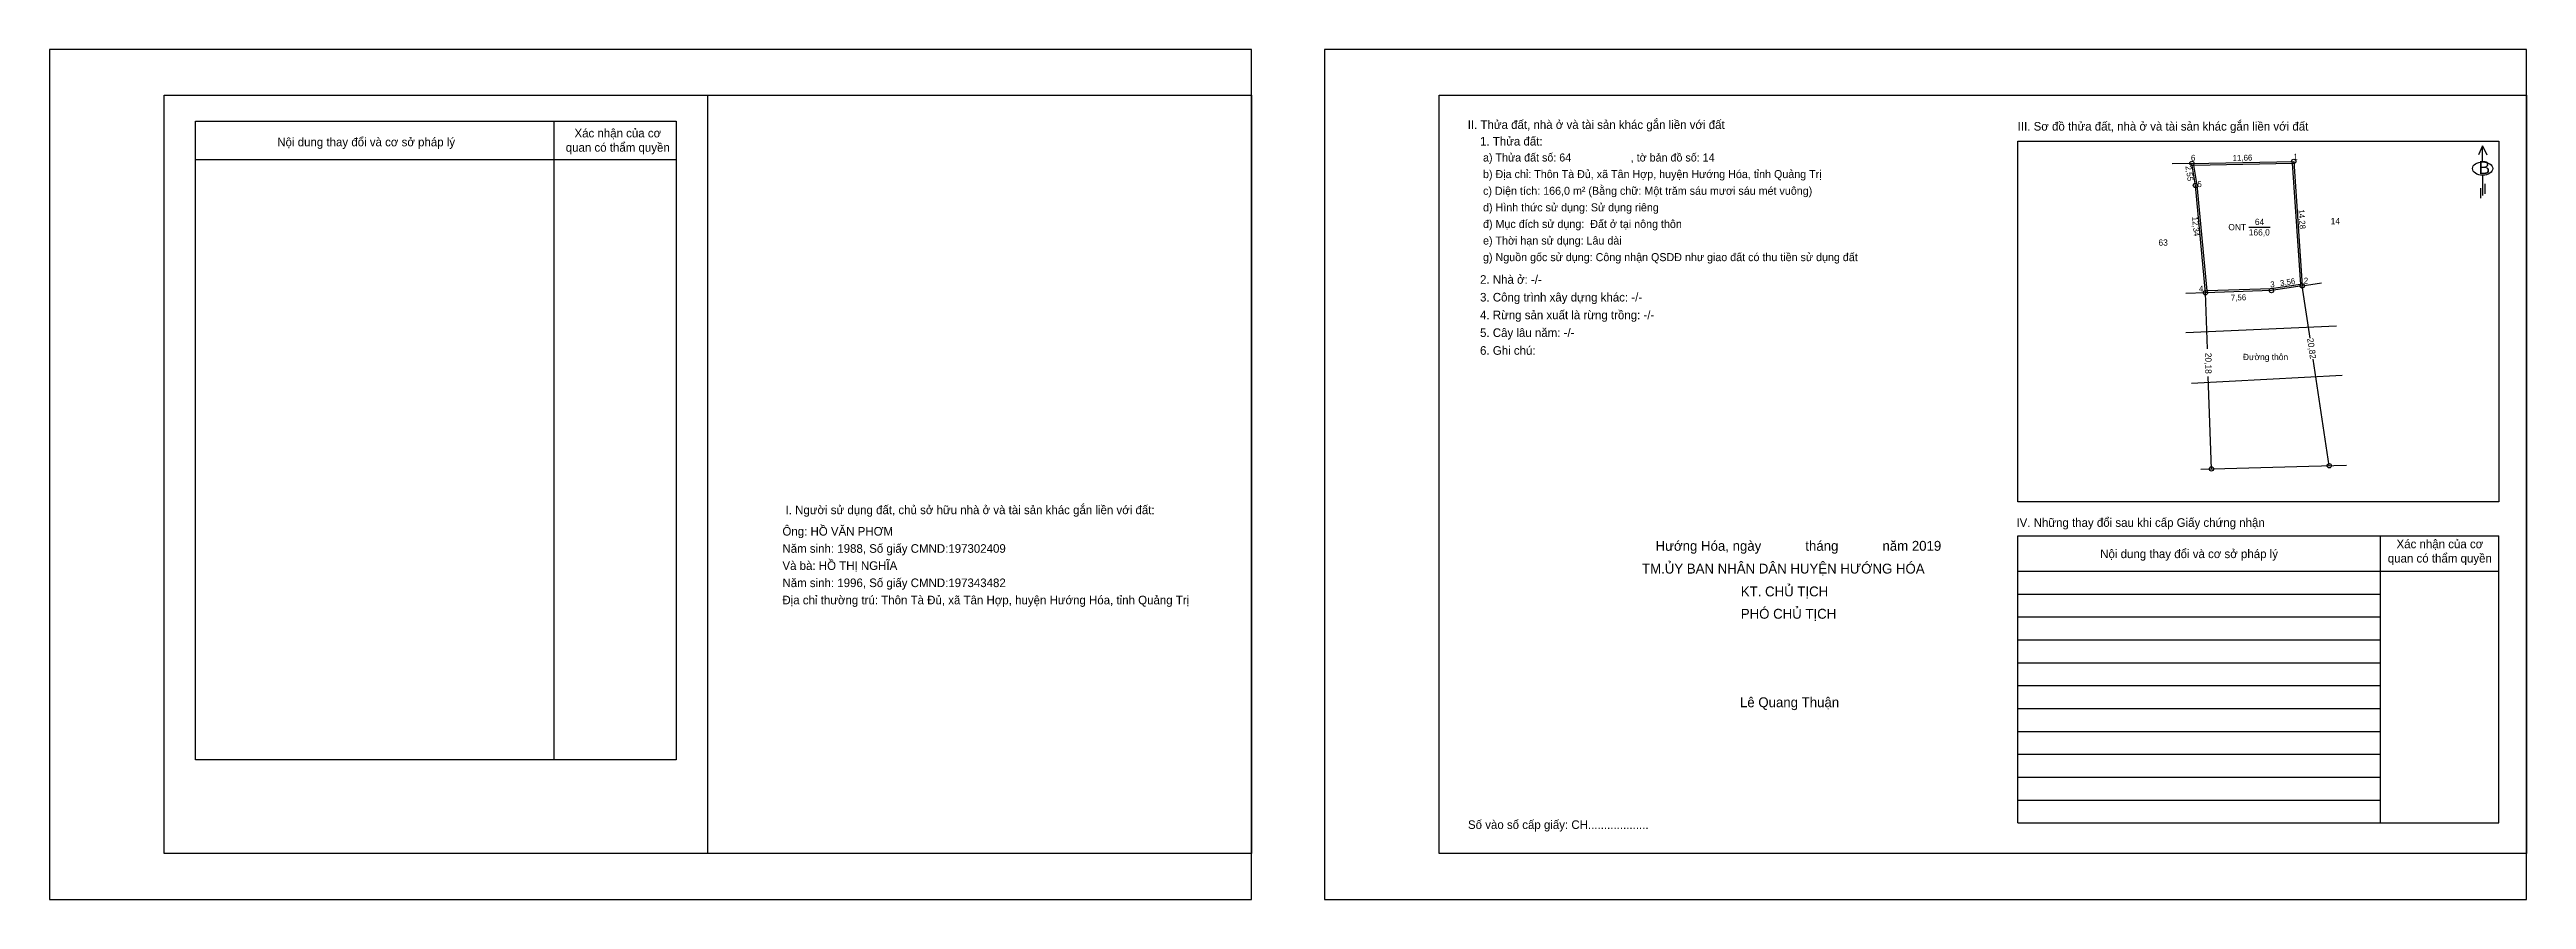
# Model space of a CAD drawing. Extents: x 553623 to 553907, y 1840382 to 1840479.
import ezdxf

# ---------------------------------------------------------------- set-up
doc = ezdxf.new("R2010")
doc.units = 0
for name, color, linetype in [('CanhThua', 7, 'Continuous'), ('ChieuDaiCanhThua', 7, 'Continuous'), ('Khung', 7, 'Continuous'), ('KhungInTrang1', 7, 'Continuous'), ('KhungInTrang2', 7, 'Continuous'), ('Level 1', 7, 'Continuous'), ('Level 2', 7, 'Continuous'), ('Level 22', 7, 'Continuous'), ('Level 23', 7, 'Continuous'), ('MocDinhThua', 7, 'Continuous'), ('NhanDiaChinhThua', 7, 'Continuous'), ('NhanTuCan', 7, 'Continuous'), ('ON', 7, 'Continuous'), ('RauThua', 7, 'Continuous'), ('SoHieuDinhThua', 7, 'Continuous'), ('Template', 7, 'Continuous'), ('ThongTin', 7, 'Continuous')]:
    doc.layers.add(name, color=color, linetype=linetype)

msp = doc.modelspace()

# ---------------------------------------------------------------- linework, layer by layer
at = {"layer": 'CanhThua'}
for p, q in [((553868.71, 1840466.24), (553880.37, 1840466.47)), ((553869.11, 1840463.72), (553868.71, 1840466.24)), ((553880.37, 1840466.47), (553881.34, 1840452.22)), ((553870.26, 1840451.43), (553869.11, 1840463.72)), ((553877.82, 1840451.69), (553870.26, 1840451.43)), ((553881.34, 1840452.22), (553877.82, 1840451.69))]:
    msp.add_line(p, q, dxfattribs=at)
at = {"layer": 'Khung'}
for p, q in [((553782.51, 1840474.04), (553907.02, 1840474.04)), ((553782.51, 1840387.21), (553782.51, 1840474.04)), ((553848.79, 1840427.48), (553848.79, 1840468.8)), ((553848.79, 1840468.8), (553903.84, 1840468.8)), ((553903.84, 1840468.8), (553903.84, 1840427.48)), ((553903.84, 1840427.48), (553848.79, 1840427.48))]:
    msp.add_line(p, q, dxfattribs=at)
msp.add_lwpolyline([(553761.02, 1840387.21), (553636.51, 1840387.21), (553636.51, 1840474.04), (553761.02, 1840474.04)], close=True, dxfattribs=at)
for points in [[(553698.76, 1840474.04), (553698.76, 1840387.21)], [(553907.02, 1840474.04), (553907.02, 1840387.21), (553782.51, 1840387.21)]]:
    msp.add_lwpolyline(points, dxfattribs=at)
at = {"layer": 'KhungInTrang1'}
msp.add_lwpolyline([(553623.4, 1840479.28), (553623.4, 1840381.97), (553761.02, 1840381.97), (553761.02, 1840479.28)], close=True, dxfattribs=at)
at = {"layer": 'KhungInTrang2'}
msp.add_lwpolyline([(553769.4, 1840479.28), (553769.4, 1840381.97), (553907.02, 1840381.97), (553907.02, 1840479.28)], close=True, dxfattribs=at)
at = {"layer": 'Level 1'}
for p, q in [((553870.48, 1840445.03), (553870.26, 1840451.43)), ((553882.24, 1840446.24), (553881.34, 1840452.22)), ((553870.95, 1840431.26), (553870.59, 1840441.83)), ((553884.44, 1840431.63), (553882.61, 1840443.81))]:
    msp.add_line(p, q, dxfattribs=at)
at = {"layer": 'Level 2'}
msp.add_lwpolyline([(553881.13, 1840452.39), (553877.8, 1840451.89), (553870.44, 1840451.64), (553869.31, 1840463.75), (553868.94, 1840466.04), (553880.18, 1840466.27)], close=True, dxfattribs=at)
at = {"layer": 'Level 22'}
for points in [[(553868.01, 1840446.87), (553885.28, 1840447.66)], [(553868.65, 1840441.08), (553885.93, 1840442.01)]]:
    msp.add_lwpolyline(points, dxfattribs=at)
at = {"layer": 'Level 23'}
msp.add_line((553882.1, 1840431.57), (553886.4, 1840431.69), dxfattribs=at)
msp.add_lwpolyline([(553869.72, 1840431.22), (553882.1, 1840431.57)], dxfattribs=at)
at = {"layer": 'MocDinhThua'}
for centre in [(553868.71, 1840466.24), (553880.37, 1840466.47), (553869.11, 1840463.72), (553870.26, 1840451.43), (553877.82, 1840451.69), (553881.34, 1840452.22), (553870.95, 1840431.26), (553884.44, 1840431.63)]:
    msp.add_circle(centre, 0.25, dxfattribs=at)
at = {"layer": 'NhanDiaChinhThua'}
msp.add_line((553875.22, 1840458.95), (553877.68, 1840458.95), dxfattribs=at)
at = {"layer": 'ON'}
for p, q in [((553640.11, 1840471.09), (553695.16, 1840471.09)), ((553640.11, 1840397.95), (553640.11, 1840471.09)), ((553695.16, 1840471.09), (553695.16, 1840397.95)), ((553640.11, 1840466.7), (553695.16, 1840466.7)), ((553848.79, 1840423.6), (553903.84, 1840423.6)), ((553890.25, 1840423.6), (553890.25, 1840390.73)), ((553848.79, 1840419.56), (553903.84, 1840419.56)), ((553848.79, 1840416.94), (553890.25, 1840416.94)), ((553848.79, 1840414.31), (553890.25, 1840414.31)), ((553848.79, 1840411.69), (553890.25, 1840411.69)), ((553848.79, 1840409.07), (553890.25, 1840409.07)), ((553848.79, 1840406.45), (553890.25, 1840406.45)), ((553848.79, 1840403.83), (553890.25, 1840403.83)), ((553848.79, 1840401.21), (553890.25, 1840401.21)), ((553848.79, 1840398.59), (553890.25, 1840398.59)), ((553848.79, 1840395.97), (553890.25, 1840395.97)), ((553848.79, 1840393.34), (553890.25, 1840393.34))]:
    msp.add_line(p, q, dxfattribs=at)
for points in [[(553681.16, 1840471.09), (553681.16, 1840397.95)], [(553848.79, 1840390.73), (553848.79, 1840423.6)], [(553903.84, 1840390.73), (553903.84, 1840423.6)], [(553695.16, 1840397.95), (553640.11, 1840397.95)]]:
    msp.add_lwpolyline(points, dxfattribs=at)
at = {"layer": 'RauThua'}
for p, q in [((553868.71, 1840466.24), (553866.46, 1840466.2)), ((553870.26, 1840451.43), (553868.02, 1840451.35)), ((553881.34, 1840452.22), (553883.56, 1840452.55))]:
    msp.add_line(p, q, dxfattribs=at)
at = {"layer": 'Template'}
for p, q in [((553901.99, 1840468.27), (553901.51, 1840467.23)), ((553901.99, 1840466.42), (553901.99, 1840468.27)), ((553901.99, 1840468.27), (553902.47, 1840467.23)), ((553902, 1840464.89), (553902, 1840462.55)), ((553901.75, 1840463.42), (553901.75, 1840462.28)), ((553902.26, 1840463.91), (553902.26, 1840462.77)), ((553848.79, 1840390.73), (553903.84, 1840390.73))]:
    msp.add_line(p, q, dxfattribs=at)
msp.add_ellipse((553902, 1840465.65), major_axis=(1.16, 0), ratio=0.655849, dxfattribs=at)

# ---------------------------------------------------------------- texts
at = {"layer": 'ChieuDaiCanhThua'}
for s, rotation, p in [('11,66', 1.13, (553873.38, 1840466.53)), ('2,55', 279.0193, (553867.96, 1840465.91)), ('12,34', 275.3457, (553868.72, 1840460.12)), ('14,28', 273.8941, (553880.91, 1840460.95)), ('3,56', 8.5626, (553878.85, 1840452.19)), ('7,56', 1.9697, (553873.18, 1840450.52))]:
    msp.add_text(s, height=0.674, rotation=rotation, dxfattribs=at).set_placement(p)
at = {"layer": 'NhanDiaChinhThua'}
for s, p in [('ONT', (553872.88, 1840458.59)), ('166,0', (553875.22, 1840457.99)), ('64', (553875.92, 1840459.19))]:
    msp.add_text(s, height=0.719, dxfattribs=at).set_placement(p)
at = {"layer": 'NhanTuCan'}
for s, p in [('14', (553884.6, 1840459.28)), ('63', (553864.88, 1840456.82)), ('Đường thôn', (553874.55, 1840443.72))]:
    msp.add_text(s, height=0.719, dxfattribs=at).set_placement(p)
for s, rotation, p in [('20,18', 270, (553870.24, 1840444.56)), ('20,82', 278.2662, (553881.9, 1840446.19))]:
    msp.add_text(s, height=0.719, rotation=rotation, dxfattribs=at).set_placement(p)
at = {"layer": 'ON'}
for s, height, p in [('Xác nhận của cơ ', 0.983, (553683.51, 1840469.22)), ('Nội dung thay đổi và cơ sở pháp lý', 0.983, (553649.48, 1840468.2)), ('quan có thẩm quyền', 0.983, (553682.51, 1840467.58)), ('I. Người sử dụng đất, chủ sở hữu nhà ở và tài sản khác gắn liền với đất:', 0.983, (553707.68, 1840426.08)), ('IV. Những thay đổi sau khi cấp Giấy chứng nhận', 0.983, (553848.62, 1840424.63)), ('Nội dung thay đổi và cơ sở pháp lý', 0.983, (553858.21, 1840421.05)), ('quan có thẩm quyền', 0.983, (553891.14, 1840420.54)), ('Xác nhận của cơ ', 0.983, (553892.14, 1840422.18)), ('Lê Quang Thuận', 1.1316, (553816.96, 1840403.98))]:
    msp.add_text(s, height=height, dxfattribs=at).set_placement(p)
at = {"layer": 'SoHieuDinhThua'}
for s, p in [('6', (553868.6, 1840466.55)), ('1', (553880.34, 1840466.67)), ('5', (553869.34, 1840463.53)), ('3', (553877.68, 1840452.06)), ('2', (553881.52, 1840452.48)), ('4', (553869.52, 1840451.57))]:
    msp.add_text(s, height=0.674, dxfattribs=at).set_placement(p)
at = {"layer": 'Template'}
for s, height, p in [('II. Thửa đất, nhà ở và tài sản khác gắn liền với đất', 0.983, (553785.79, 1840470.19)), ('III. Sơ đồ thửa đất, nhà ở và tài sản khác gắn liền với đất', 0.983, (553848.76, 1840470)), ('B', 1.48, (553901.53, 1840465.03)), ('Hướng Hóa, ngày            tháng            năm 2019', 1.1316, (553807.3, 1840421.89)), ('TM.ỦY BAN NHÂN DÂN HUYỆN HƯỚNG HÓA', 1.1316, (553805.75, 1840419.28)), ('KT. CHỦ TỊCH', 1.1316, (553817.06, 1840416.67)), ('PHÓ CHỦ TỊCH', 1.1316, (553817.06, 1840414.11)), ('Số vào sổ cấp giấy: CH...................', 0.983, (553785.82, 1840390.04))]:
    msp.add_text(s, height=height, dxfattribs=at).set_placement(p)
at = {"layer": 'ThongTin'}
for s, height, p in [('1. Thửa đất: ', 0.983, (553787.2, 1840468.29)), (' a) Thửa đất số: 64                    , tờ bản đồ số: 14', 0.9174, (553787.2, 1840466.46)), (' b) Địa chỉ: Thôn Tà Đủ, xã Tân Hợp, huyện Hướng Hóa, tỉnh Quảng Trị', 0.9174, (553787.2, 1840464.56)), (' c) Diện tích: 166,0 m² (Bằng chữ: Một trăm sáu mươi sáu mét vuông)', 0.9174, (553787.2, 1840462.65)), (' d) Hình thức sử dụng: Sử dụng riêng', 0.9174, (553787.2, 1840460.75)), (' đ) Mục đích sử dụng:  Đất ở tại nông thôn', 0.9174, (553787.2, 1840458.85)), (' e) Thời hạn sử dụng: Lâu dài', 0.9174, (553787.2, 1840456.95)), (' g) Nguồn gốc sử dụng: Công nhận QSDĐ như giao đất có thu tiền sử dụng đất', 0.9174, (553787.2, 1840455.05)), ('2. Nhà ở: -/-', 0.983, (553787.2, 1840452.46)), ('3. Công trình xây dựng khác: -/-', 0.983, (553787.2, 1840450.43)), ('4. Rừng sản xuất là rừng trồng: -/-', 0.983, (553787.2, 1840448.4)), ('5. Cây lâu năm: -/-', 0.983, (553787.2, 1840446.37)), ('6. Ghi chú:', 0.983, (553787.2, 1840444.33)), ('Ông: HỒ VĂN PHƠM', 0.983, (553707.32, 1840423.63)), ('Năm sinh: 1988, Số giấy CMND:197302409', 0.983, (553707.32, 1840421.66)), ('Và bà: HỒ THỊ NGHĨA', 0.983, (553707.32, 1840419.7)), ('Năm sinh: 1996, Số giấy CMND:197343482', 0.983, (553707.32, 1840417.73)), ('Địa chỉ thường trú: Thôn Tà Đủ, xã Tân Hợp, huyện Hướng Hóa, tỉnh Quảng Trị', 0.983, (553707.32, 1840415.76))]:
    msp.add_text(s, height=height, dxfattribs=at).set_placement(p)

doc.saveas('drawing.dxf')
